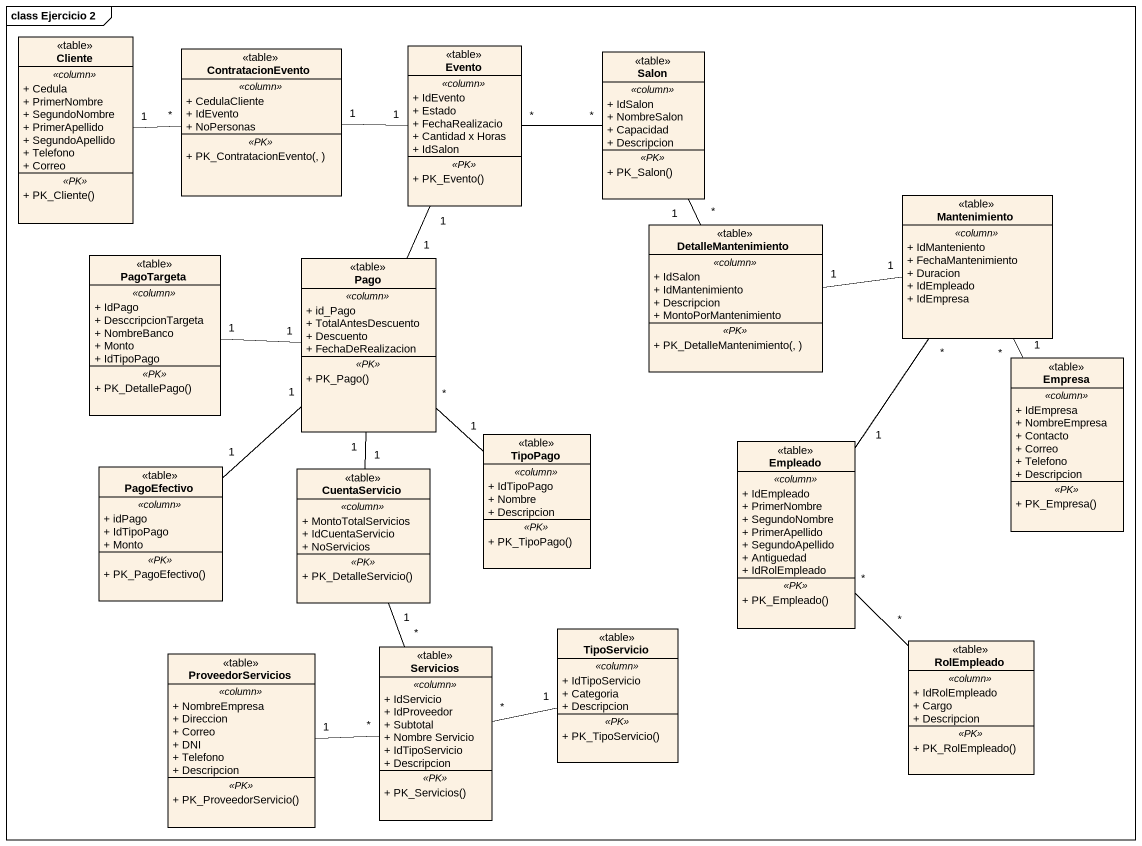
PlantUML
@startuml
mainframe class Ejercicio 2
hide circle
hide empty members
skinparam classAttributeIconSize 0
class Cliente <<table>> {
  .. <<column>> ..
  + Cedula
  + PrimerNombre
  + SegundoNombre
  + PrimerApellido
  + SegundoApellido
  + Telefono
  + Correo
  .. <<PK>> ..
  + PK_Cliente()
}
class ContratacionEvento <<table>> {
  .. <<column>> ..
  + CedulaCliente
  + IdEvento
  + NoPersonas
  .. <<PK>> ..
  + PK_ContratacionEvento(, )
}
class Evento <<table>> {
  .. <<column>> ..
  + IdEvento
  + Estado
  + FechaRealizacio
  + Cantidad x Horas
  + IdSalon
  .. <<PK>> ..
  + PK_Evento()
}
class Salon <<table>> {
  .. <<column>> ..
  + IdSalon
  + NombreSalon
  + Capacidad
  + Descripcion
  .. <<PK>> ..
  + PK_Salon()
}
class Mantenimiento <<table>> {
  .. <<column>> ..
  + IdManteniento
  + FechaMantenimiento
  + Duracion
  + IdEmpleado
  + IdEmpresa
}
class DetalleMantenimiento <<table>> {
  .. <<column>> ..
  + IdSalon
  + IdMantenimiento
  + Descripcion
  + MontoPorMantenimiento
  .. <<PK>> ..
  + PK_DetalleMantenimiento(, )
}
class PagoTargeta <<table>> {
  .. <<column>> ..
  + IdPago
  + DesccripcionTargeta
  + NombreBanco
  + Monto
  + IdTipoPago
  .. <<PK>> ..
  + PK_DetallePago()
}
class Pago <<table>> {
  .. <<column>> ..
  + id_Pago
  + TotalAntesDescuento
  + Descuento
  + FechaDeRealizacion
  .. <<PK>> ..
  + PK_Pago()
}
class Empresa <<table>> {
  .. <<column>> ..
  + IdEmpresa
  + NombreEmpresa
  + Contacto
  + Correo
  + Telefono
  + Descripcion
  .. <<PK>> ..
  + PK_Empresa()
}
class PagoEfectivo <<table>> {
  .. <<column>> ..
  + idPago
  + IdTipoPago
  + Monto
  .. <<PK>> ..
  + PK_PagoEfectivo()
}
class CuentaServicio <<table>> {
  .. <<column>> ..
  + MontoTotalServicios
  + IdCuentaServicio
  + NoServicios
  .. <<PK>> ..
  + PK_DetalleServicio()
}
class TipoPago <<table>> {
  .. <<column>> ..
  + IdTipoPago
  + Nombre
  + Descripcion
  .. <<PK>> ..
  + PK_TipoPago()
}
class Empleado <<table>> {
  .. <<column>> ..
  + IdEmpleado
  + PrimerNombre
  + SegundoNombre
  + PrimerApellido
  + SegundoApellido
  + Antiguedad
  + IdRolEmpleado
  .. <<PK>> ..
  + PK_Empleado()
}
class ProveedorServicios <<table>> {
  .. <<column>> ..
  + NombreEmpresa
  + Direccion
  + Correo
  + DNI
  + Telefono
  + Descripcion
  .. <<PK>> ..
  + PK_ProveedorServicio()
}
class Servicios <<table>> {
  .. <<column>> ..
  + IdServicio
  + IdProveedor
  + Subtotal
  + Nombre Servicio
  + IdTipoServicio
  + Descripcion
  .. <<PK>> ..
  + PK_Servicios()
}
class TipoServicio <<table>> {
  .. <<column>> ..
  + IdTipoServicio
  + Categoria
  + Descripcion
  .. <<PK>> ..
  + PK_TipoServicio()
}
class RolEmpleado <<table>> {
  .. <<column>> ..
  + IdRolEmpleado
  + Cargo
  + Descripcion
  .. <<PK>> ..
  + PK_RolEmpleado()
}
Cliente "1" -right- "*" ContratacionEvento
ContratacionEvento "1" -right- "1" Evento
Evento "1" -- "1" Pago
Salon "*" -left- "*" Evento
DetalleMantenimiento "*" -up- "1" Salon
DetalleMantenimiento "1" -right- "1" Mantenimiento
PagoTargeta "1" -right- "1" Pago
Empresa "1" -up- "*" Mantenimiento
PagoEfectivo "1" -up- "1" Pago
CuentaServicio "1" -up- "1" Pago
CuentaServicio "1" -- "*" Servicios
TipoPago "1" -up- "*" Pago
Empleado "1" -up- "*" Mantenimiento
ProveedorServicios "1" -right- "*" Servicios
TipoServicio "1" -left- "*" Servicios
RolEmpleado "*" -up- "*" Empleado
@enduml
